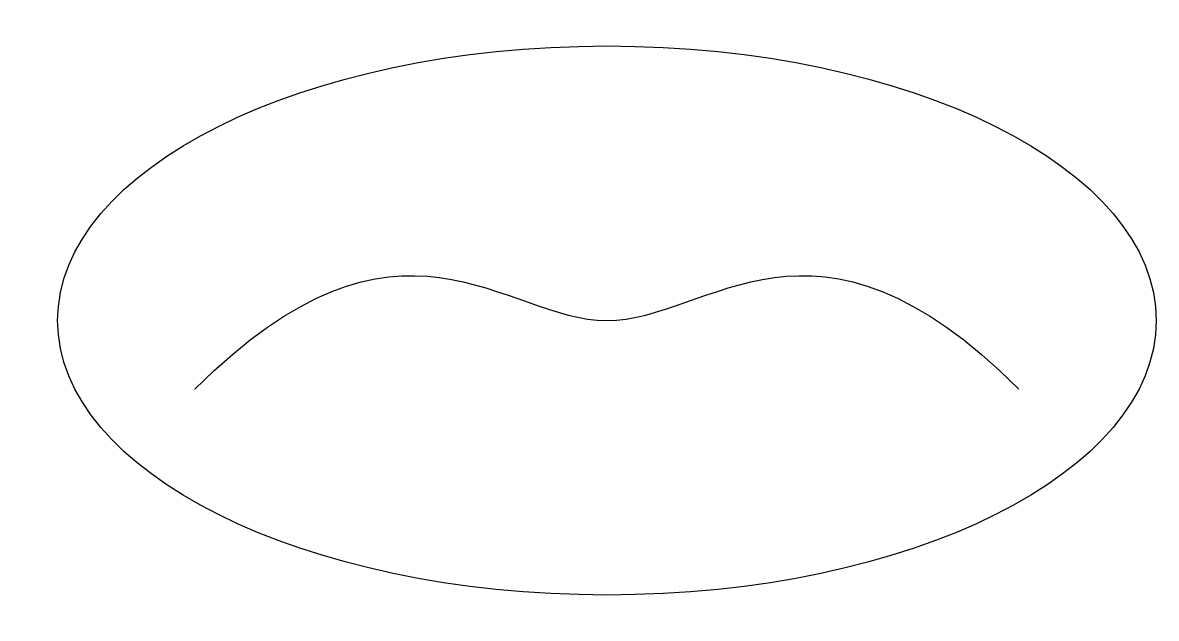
# Model space of a CAD drawing. Extents: x 7.5 to 90, y 8.3 to 51.7.
import ezdxf

# ---------------------------------------------------------------- set-up
doc = ezdxf.new("R2010")
doc.units = 0
doc.layers.add('MARK', color=7, linetype='Continuous')

msp = doc.modelspace()

# ---------------------------------------------------------------- linework, layer by layer
msp.add_ellipse((50, 30), major_axis=(40, 0), ratio=0.5)
at = {"layer": 'MARK'}
msp.add_open_spline([(20, 25), (35, 40), (50, 20), (65, 40), (80, 25)], degree=3, dxfattribs=at)

doc.saveas('drawing.dxf')
